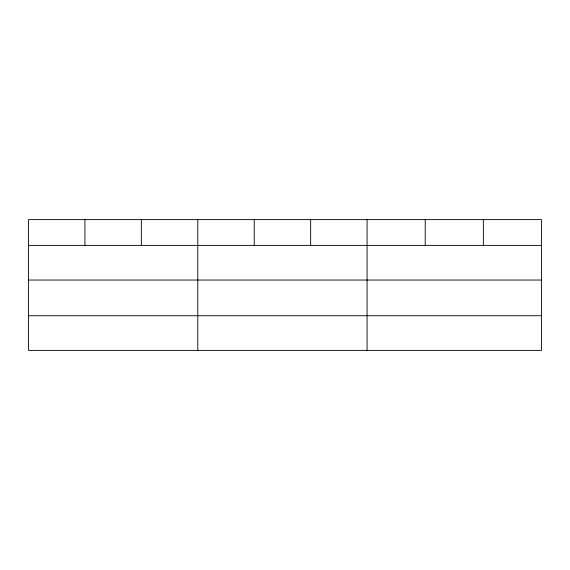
<?xml version="1.0" encoding="UTF-8"?>
<svg xmlns="http://www.w3.org/2000/svg" width="570" height="570" viewBox="0 0 570 570"><rect width="100%" height="100%" fill="white"/><g stroke="black" fill="none" stroke-linecap="round" stroke-linejoin="round"><path stroke-width="0.85" d="M541.5 280.041L541.5 219.614L28.5 219.614L28.5 350.386L541.5 350.386L541.5 280.041L28.5 280.041M28.5 245.392L541.5 245.392M28.5 315.737L541.5 315.737M483.36 219.614L483.36 245.392M425.22 219.614L425.22 245.392M367.08 219.614L367.08 350.386M310.65 219.614L310.65 245.392M254.22 219.614L254.22 245.392M197.79 219.614L197.79 350.386M141.36 219.614L141.36 245.392M84.93 219.614L84.93 245.392"/></g></svg>
